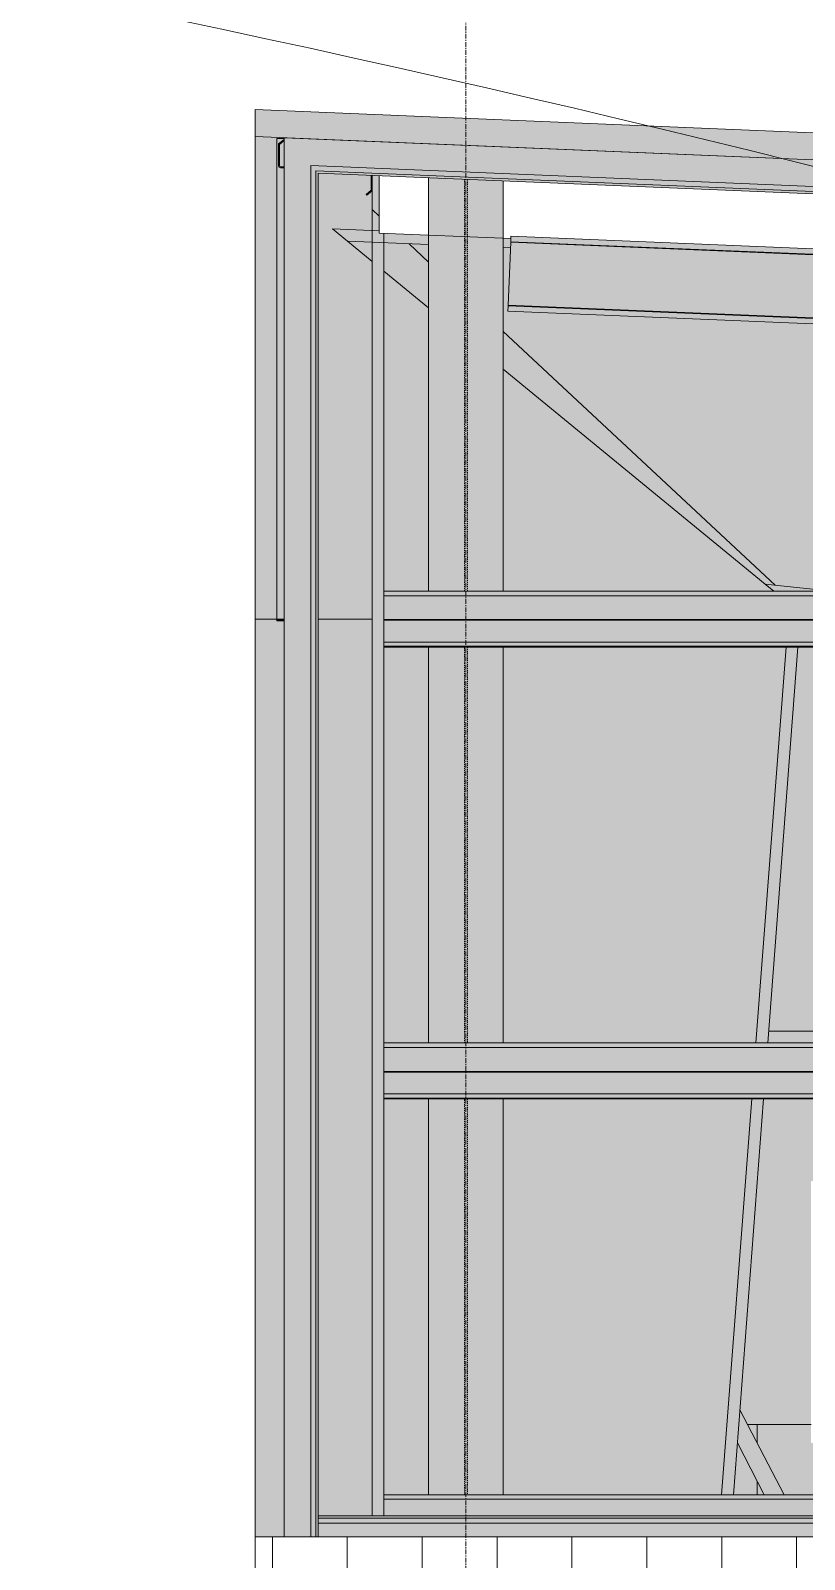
# Model space of a CAD drawing. Header units: inches. Extents: x 20478 to 36715, y -248 to 750.
# Drawn here: x 21097.3 to 21180, y 237.6 to 400.9 of the extents above; entities that cross this region are included whole.
import ezdxf

# ---------------------------------------------------------------- set-up
doc = ezdxf.new("R2010")
doc.units = ezdxf.units.IN
doc.header["$MEASUREMENT"] = 0
doc.linetypes.add('Grid Line 1_2_', pattern=[0.875, 0.5, -0.125, 0.125, -0.125])
doc.linetypes.add('Hidden 1_8_', pattern=[0.1875, 0.125, -0.0625])
for name, color, linetype, lineweight in [('A-CLNG', 13, 'Continuous', 13), ('A-FLOR', 192, 'Continuous', 13), ('A-GLAZ-CWMG', 51, 'Continuous', 9), ('A-ROOF', 132, 'Continuous', 13), ('A-WALL', 113, 'Continuous', 13), ('A-WALL-PATT', 111, 'Continuous', 13), ('G-ANNO-TEXT', 231, 'Continuous', 9), ('L-SITE-WALL', 31, 'Continuous', 13), ('Q-SPCQ', 91, 'Continuous', 9), ('S-BEAM', 12, 'Continuous', 9), ('S-COLS', 52, 'Continuous', 9), ('S-GRID', 1, 'Continuous', 9)]:
    doc.layers.add(name, color=color, linetype=linetype, lineweight=lineweight)

# ---------------------------------------------------------------- blocks, each defined once
blk = doc.blocks.new('Family7 - Family7-772884-Elevation - West')
at = {"layer": 'S-BEAM'}
h = blk.add_hatch(color=256, dxfattribs=at)
h.paths.add_polyline_path([(21148.56, 377.64), (21148.59, 378.64), (21147.78, 378.67), (21147.78, 377.67), (21148.29, 377.65)], flags=0)
h.paths.add_polyline_path([(21139.82, 378), (21139.82, 379), (21134.55, 379.22), (21134.55, 379.47), (21129.61, 379.63), (21131.15, 378.36), (21136.02, 378.16)], flags=0)
h = blk.add_hatch(color=256, dxfattribs=at)
h.paths.add_polyline_path([(21290.1, 329.75), (21290.1, 335.02), (21239.8, 335.02), (21252.22, 333.72)], flags=0)
h.paths.add_polyline_path([(21182.86, 340.98), (21290.1, 340.98), (21290.1, 364.98), (21148.28, 370.89), (21148.56, 377.64), (21147.78, 377.67), (21147.78, 364.71), (21175.78, 341.72), (21177.54, 341.54)], flags=0)
h.paths.add_polyline_path([(21139.82, 371.25), (21139.82, 378), (21135.05, 378.2), (21135.05, 375.16), (21136.02, 374.37)], flags=0)
h.paths.add_polyline_path([(21133.8, 376.19), (21133.8, 378.25), (21131.15, 378.36)], flags=0)
h = blk.add_hatch(color=256, dxfattribs=at)
h.paths.add_polyline_path([(21290.1, 328.49), (21290.1, 329.75), (21239.8, 335.02), (21227.8, 335.02), (21252.22, 332.46)], flags=0)
h.paths.add_polyline_path([(21182.86, 340.98), (21175.78, 341.72), (21176.69, 340.98)], flags=0)
for p, q in [((21134.55, 379.47), (21129.55, 379.68)), ((21129.55, 379.68), (21131.15, 378.36)), ((21131.15, 378.36), (21133.8, 376.19)), ((21131.15, 378.36), (21139.82, 378)), ((21147.78, 377.67), (21148.56, 377.64)), ((21135.05, 375.16), (21139.82, 371.25)), ((21147.78, 364.71), (21175.78, 341.72)), ((21175.78, 341.72), (21176.69, 340.98)), ((21182.86, 340.98), (21175.78, 341.72))]:
    blk.add_line(p, q, dxfattribs=at)
blk = doc.blocks.new('W-Wide Flange-Column - W10X33-1002635-Elevation - West')
at = {"layer": 'S-COLS', "linetype": 'Hidden 1_8_'}
for p, q in [((21143.65, 340.98), (21143.65, 384.98)), ((21143.96, 384.96), (21143.96, 340.98)), ((21143.65, 292.73), (21143.65, 335.02)), ((21143.96, 335.02), (21143.96, 292.73)), ((21143.65, 244.48), (21143.65, 286.77)), ((21143.96, 286.77), (21143.96, 244.48))]:
    blk.add_line(p, q, dxfattribs=at)
blk = doc.blocks.new('Girt_Z - 10_D-1002587-Elevation - West')
at = {"layer": 'S-BEAM'}
h = blk.add_hatch(color=256, dxfattribs=at)
h.paths.add_polyline_path([(21123.99, 386.2), (21124.4, 386.2), (21124.4, 386.3), (21123.99, 386.3)], flags=0)
h.paths.add_polyline_path([(21123.91, 386.38), (21123.91, 388.7), (21124.4, 389.11), (21124.38, 389.23), (21123.8, 388.75), (21123.8, 386.38)], flags=0)
blk.add_hatch(color=256, dxfattribs=at).paths.add_polyline_path([(21133.23, 383.27), (21133.8, 383.75), (21133.77, 385.39), (21133.69, 385.39), (21133.69, 383.8), (21133.16, 383.35)], flags=0)
for p, q in [((21124.38, 389.23), (21123.8, 388.75)), ((21123.8, 388.75), (21123.8, 386.38)), ((21123.91, 388.7), (21124.4, 389.11)), ((21123.91, 386.38), (21123.91, 388.7)), ((21124.4, 386.3), (21123.99, 386.3)), ((21123.99, 386.2), (21124.4, 386.2)), ((21133.69, 385.39), (21133.69, 383.8)), ((21133.8, 383.75), (21133.8, 385.39)), ((21133.69, 383.8), (21133.16, 383.35)), ((21133.23, 383.27), (21133.8, 383.75)), ((21133.16, 383.35), (21133.23, 383.27))]:
    blk.add_line(p, q, dxfattribs=at)
for radius, start in [(0.188, 180), (0.0782, 183.0424)]:
    blk.add_arc((21123.99, 386.38), radius, start, 270, dxfattribs=at)
blk = doc.blocks.new('Girt_Z - 8_D-983210-Elevation - West')
at = {"layer": 'S-BEAM'}
for points in [[(21290.1, 244), (21290.1, 244.48), (21135.05, 244.48), (21135.05, 244), (21281.27, 244)], [(21281.27, 242.24), (21290.1, 242.24), (21290.1, 244), (21135.05, 244), (21135.05, 242.24), (21271.59, 242.24)]]:
    blk.add_hatch(color=256, dxfattribs=at).paths.add_polyline_path(points, flags=0)
for p, q in [((21135.05, 244), (21135.05, 244.48)), ((21135.05, 244.48), (21290.1, 244.48)), ((21135.05, 242.24), (21135.05, 244)), ((21135.05, 244), (21290.1, 244))]:
    blk.add_line(p, q, dxfattribs=at)
blk = doc.blocks.new('Girt_Z - 8_D-983211-Elevation - West')
at = {"layer": 'S-BEAM'}
for points in [[(21290.1, 340.5), (21290.1, 340.98), (21135.05, 340.98), (21135.05, 340.5), (21252.22, 340.5)], [(21290.1, 338.13), (21290.1, 340.5), (21135.05, 340.5), (21135.05, 338.13), (21252.22, 338.13)], [(21135.05, 337.95), (21290.1, 337.97), (21290.1, 338.13), (21135.05, 338.13), (21135.05, 337.97)], [(21136.02, 337.87), (21290.1, 337.91), (21290.1, 337.95), (21135.05, 337.91), (21135.05, 337.87)], [(21290.1, 335.55), (21290.1, 337.87), (21135.05, 337.87), (21135.05, 335.55), (21252.22, 335.55)], [(21290.1, 335.1), (21290.1, 335.55), (21135.05, 335.55), (21135.05, 335.1), (21252.22, 335.1)], [(21290.1, 335.02), (21290.1, 335.1), (21135.05, 335.1), (21135.05, 335.02), (21252.22, 335.02)]]:
    blk.add_hatch(color=256, dxfattribs=at).paths.add_polyline_path(points, flags=0)
for p, q in [((21135.05, 340.5), (21135.05, 340.98)), ((21135.05, 340.98), (21290.1, 340.98)), ((21135.05, 338.13), (21135.05, 340.5)), ((21135.05, 340.5), (21290.1, 340.5)), ((21135.05, 337.95), (21135.05, 338.13)), ((21135.05, 337.95), (21290.1, 337.95)), ((21135.05, 337.87), (21135.05, 337.95)), ((21135.05, 335.55), (21135.05, 337.87)), ((21135.05, 337.87), (21290.1, 337.87)), ((21135.05, 335.1), (21135.05, 335.55)), ((21135.05, 335.55), (21290.1, 335.55)), ((21135.05, 335.02), (21135.05, 335.1)), ((21135.05, 335.1), (21290.1, 335.1)), ((21135.05, 335.02), (21290.1, 335.02))]:
    blk.add_line(p, q, dxfattribs=at)
blk = doc.blocks.new('Girt_Z - 8_D-V3-Elevation - West')
at = {"layer": 'S-BEAM'}
for points in [[(21290.1, 292.25), (21290.1, 292.73), (21135.05, 292.73), (21135.05, 292.25), (21286.11, 292.25)], [(21135.05, 289.88), (21290.1, 289.88), (21290.1, 292.25), (21135.05, 292.25), (21135.05, 292.04)], [(21223.17, 289.7), (21290.1, 289.72), (21290.1, 289.88), (21135.05, 289.88), (21135.05, 289.7), (21218.33, 289.7)], [(21135.05, 289.62), (21290.1, 289.66), (21290.1, 289.7), (21135.05, 289.66)], [(21223.17, 287.3), (21290.1, 287.35), (21290.1, 289.62), (21135.05, 289.62), (21135.05, 287.3), (21218.33, 287.3)], [(21218.33, 286.85), (21290.1, 286.85), (21290.1, 287.3), (21135.05, 287.3), (21135.05, 286.85), (21213.49, 286.85)], [(21218.33, 286.77), (21290.1, 286.77), (21290.1, 286.85), (21135.05, 286.85), (21135.05, 286.77), (21213.49, 286.77)]]:
    blk.add_hatch(color=256, dxfattribs=at).paths.add_polyline_path(points, flags=0)
for p, q in [((21135.05, 292.25), (21135.05, 292.73)), ((21135.05, 292.73), (21290.1, 292.73)), ((21135.05, 289.88), (21135.05, 292.25)), ((21135.05, 292.25), (21290.1, 292.25)), ((21135.05, 289.7), (21135.05, 289.88)), ((21135.05, 289.7), (21290.1, 289.7)), ((21135.05, 289.62), (21135.05, 289.7)), ((21135.05, 287.3), (21135.05, 289.62)), ((21135.05, 289.62), (21290.1, 289.62)), ((21135.05, 286.85), (21135.05, 287.3)), ((21135.05, 287.3), (21290.1, 287.3)), ((21135.05, 286.77), (21135.05, 286.85)), ((21135.05, 286.85), (21290.1, 286.85)), ((21135.05, 286.77), (21290.1, 286.77))]:
    blk.add_line(p, q, dxfattribs=at)
blk = doc.blocks.new('Basketball_Backstop-Performance_Sports_Systems-3103-Ceiling_Hung - 27_-0_ to 27_-11 7_8_-652462-Elevation - West')
at = {"layer": 'Q-SPCQ'}
for points in [[(21184.43, 292.73), (21184.43, 294), (21176.14, 293.99), (21176.04, 292.73), (21179.56, 292.73)], [(21176.74, 244.48), (21177.8, 244.48), (21173.06, 253.46), (21172.8, 250.02), (21175.72, 244.48), (21176.66, 244.48)]]:
    blk.add_hatch(color=256, dxfattribs=at).paths.add_polyline_path(points, flags=0)
for p, q in [((21184.43, 294), (21176.14, 294)), ((21177.8, 244.48), (21173.07, 253.56)), ((21172.8, 250.02), (21175.68, 244.48))]:
    blk.add_line(p, q, dxfattribs=at)
blk = doc.blocks.new('Rectangular Mullion - Profile_Polycarbonate_Lower-817203-Elevation - West')
at = {"layer": 'A-GLAZ-CWMG'}
for points in [[(21290.1, 241.99), (21290.1, 242.24), (21128.02, 242.24), (21128.02, 241.99), (21281.27, 241.99)], [(21128.02, 241.46), (21290.1, 241.46), (21290.1, 241.99), (21128.02, 241.99)], [(21290.1, 240), (21290.1, 241.46), (21128.02, 241.46), (21128.02, 240), (21281.27, 240)]]:
    blk.add_hatch(color=256, dxfattribs=at).paths.add_polyline_path(points, flags=0)
for p, q in [((21128.02, 241.99), (21128.02, 242.24)), ((21128.02, 242.24), (21290.1, 242.24)), ((21128.02, 241.99), (21290.1, 241.99)), ((21128.02, 240), (21128.02, 241.46)), ((21128.02, 241.46), (21290.1, 241.46)), ((21128.02, 240), (21290.1, 240))]:
    blk.add_line(p, q, dxfattribs=at)
blk = doc.blocks.new('Rectangular Mullion - Profile_Polycarbonate_Upper and left-1002642-Elevation - West')
at = {"layer": 'A-GLAZ-CWMG'}
for points in [[(21124.4, 240), (21127.24, 240), (21127.24, 386.45), (21124.4, 389.4), (21124.4, 245.16)], [(21127.77, 240), (21127.77, 385.89), (21127.24, 386.45), (21127.24, 240)], [(21128.02, 240), (21128.02, 385.63), (21127.77, 385.89), (21127.77, 240)]]:
    blk.add_hatch(color=256, dxfattribs=at).paths.add_polyline_path(points, flags=0)
for p, q in [((21124.4, 389.4), (21124.4, 240)), ((21127.24, 386.45), (21127.24, 240)), ((21127.77, 385.89), (21127.77, 240)), ((21128.02, 385.63), (21128.02, 241.46)), ((21127.24, 240), (21124.4, 240))]:
    blk.add_line(p, q, dxfattribs=at)
blk = doc.blocks.new('Girt_C - 8_D-943850-Elevation - West')
at = {"layer": 'S-BEAM'}
for points in [[(21290.1, 372.42), (21290.1, 372.99), (21148.62, 378.87), (21148.59, 378.31), (21271.59, 373.19)], [(21290.1, 365.63), (21290.1, 372.35), (21148.59, 378.24), (21148.31, 371.54), (21271.59, 366.4)], [(21290.1, 372.35), (21290.1, 372.42), (21148.59, 378.31), (21148.59, 378.24), (21271.59, 373.12)], [(21290.1, 364.98), (21290.1, 365.56), (21148.31, 371.47), (21148.28, 370.89), (21271.59, 365.76)], [(21290.1, 365.56), (21290.1, 365.63), (21148.31, 371.54), (21148.31, 371.47), (21271.59, 366.33)]]:
    blk.add_hatch(color=256, dxfattribs=at).paths.add_polyline_path(points, flags=0)
for p, q in [((21148.59, 378.31), (21148.62, 378.89)), ((21148.62, 378.89), (21185.74, 377.34)), ((21148.31, 371.54), (21148.59, 378.24)), ((21148.59, 378.24), (21148.59, 378.31)), ((21290.1, 372.42), (21148.59, 378.31)), ((21290.1, 372.35), (21148.59, 378.24)), ((21148.28, 370.89), (21148.31, 371.47)), ((21290.1, 364.98), (21148.28, 370.89)), ((21148.31, 371.47), (21148.31, 371.54)), ((21290.1, 365.63), (21148.31, 371.54)), ((21290.1, 365.56), (21148.31, 371.47))]:
    blk.add_line(p, q, dxfattribs=at)
blk = doc.blocks.new('Rectangular Mullion - Profile_Polycarbonate_Upper and left-1002648-Elevation - West')
at = {"layer": 'A-GLAZ-CWMG'}
for points in [[(21290.89, 379.63), (21293.72, 382.35), (21124.4, 389.4), (21127.24, 386.45), (21271.59, 380.43)], [(21290.35, 379.11), (21290.89, 379.63), (21127.24, 386.45), (21127.77, 385.89), (21290.1, 379.12)], [(21290.1, 378.87), (21290.35, 379.11), (21127.77, 385.89), (21128.02, 385.63), (21271.96, 379.63)]]:
    blk.add_hatch(color=256, dxfattribs=at).paths.add_polyline_path(points, flags=0)
for p, q in [((21293.72, 382.35), (21124.4, 389.4)), ((21290.89, 379.63), (21127.24, 386.45)), ((21290.35, 379.11), (21127.77, 385.89)), ((21290.1, 378.87), (21128.02, 385.63))]:
    blk.add_line(p, q, dxfattribs=at)

msp = doc.modelspace()

# ---------------------------------------------------------------- hatches: boundary and pattern name
at = {"layer": 'A-FLOR', "lineweight": 5}
h = msp.add_hatch(color=256, dxfattribs=at)
h.paths.add_polyline_path([(21174.756, 244.482), (21174.928, 244.482), (21174.928, 245.93), (21172.796, 250.023), (21172.375, 244.482)], flags=0)
h.paths.add_polyline_path([(21174.928, 249.989), (21174.928, 252), (21173.88, 252), (21174.756, 250.318)], flags=0)
h = msp.add_hatch(color=256, dxfattribs=at)
h.paths.add_polyline_path([(21175.682, 244.482), (21174.928, 245.93), (21174.928, 244.482)], flags=0)
h.paths.add_polyline_path([(21276.047, 244.482), (21290.097, 244.482), (21290.097, 250), (21272.034, 250), (21275.553, 245.162)], flags=0)
h.paths.add_polyline_path([(21275.661, 244.482), (21271.588, 250), (21245.74, 250), (21245.74, 244.482), (21271.588, 244.482)], flags=0)
h.paths.add_polyline_path([(21239.016, 244.482), (21238.859, 250), (21180.678, 250), (21180.678, 252), (21174.928, 252), (21174.928, 249.989), (21177.796, 244.482), (21238.231, 244.482)], flags=0)
at = {"layer": 'A-ROOF', "lineweight": 5}
msp.add_hatch(color=256, dxfattribs=at).paths.add_polyline_path([(22429.053, 335.042), (22429.053, 337.919), (21121.303, 392.409), (21121.303, 389.531), (22414.207, 335.66)], flags=0)
at = {"layer": 'A-WALL-PATT', "lineweight": 9}
h = msp.add_hatch(dxfattribs=at)
h.set_pattern_fill('FP_1', color=256, style=0, pattern_type=2)
h.set_pattern_definition([(90, (22307.131, 0), (-8, 5e-16), [])])
h.paths.add_polyline_path([(21871.947, 186.682), (22336.428, 186.682), (22336.428, 241.25), (22371.365, 241.25), (22371.365, 337.445), (21293.719, 382.347), (21293.719, 240), (21121.303, 240), (21121.303, 186.682), (21794.482, 186.682)], flags=0)
at = {"layer": 'L-SITE-WALL', "lineweight": 5}
h = msp.add_hatch(color=256, dxfattribs=at)
h.paths.add_polyline_path([(21131.155, 338), (21133.803, 338), (21133.803, 376.189), (21129.55, 379.681), (21133.803, 379.503), (21133.803, 383.75), (21133.228, 383.268), (21133.158, 383.352), (21133.693, 383.801), (21133.693, 385.39), (21128.024, 385.626), (21128.024, 338), (21129.55, 338)], flags=0)
h.paths.add_polyline_path([(21123.615, 338), (21123.615, 389.34), (21124.402, 389.34), (21124.402, 389.402), (21121.303, 389.531), (21121.303, 338)], flags=0)
for points in [[(21123.99, 338), (21124.402, 338), (21124.402, 386.195), (21123.99, 386.195), (21123.99, 386.305), (21124.402, 386.305), (21124.377, 389.089), (21123.912, 388.699), (21123.912, 386.379), (21123.803, 386.383), (21123.803, 388.75), (21124.402, 389.232), (21124.377, 389.34), (21123.615, 389.34), (21123.615, 338)], [(21124.402, 337.812), (21124.402, 338), (21123.615, 338), (21123.615, 337.812)]]:
    msp.add_hatch(color=256, dxfattribs=at).paths.add_polyline_path(points, flags=0)
at = {"layer": 'L-SITE-WALL'}
h = msp.add_hatch(color=256, dxfattribs=at)
h.paths.add_polyline_path([(21173.88, 252), (21180.678, 252), (21180.678, 278), (21238.059, 278), (21237.996, 280.989), (21238.062, 281.375), (21237.428, 281.375), (21237.428, 282.955), (21237.619, 282.879), (21237.834, 281.671), (21237.996, 281.563), (21238.153, 281.555), (21238.231, 281.832), (21238.562, 281.832), (21238.562, 281.992), (21238.993, 281.992), (21239.05, 284.833), (21238.975, 284.871), (21238.678, 285.158), (21238.559, 285.406), (21238.539, 285.527), (21238.539, 285.786), (21238.602, 286.01), (21238.678, 286.297), (21238.643, 286.768), (21175.587, 286.768), (21173.065, 253.565)], flags=0)
h.paths.add_polyline_path([(21245.74, 278), (21249.192, 278.042), (21248.099, 280.871), (21248.17, 280.995), (21247.87, 281.349), (21248.01, 281.51), (21247.72, 281.792), (21247.341, 282.154), (21247.25, 282.125), (21247.257, 282.085), (21247.08, 282.081), (21246.928, 282.174), (21246.928, 281.944), (21245.24, 281.944), (21245.297, 281.375), (21245.74, 281.375)], flags=0)
h.paths.add_polyline_path([(21271.588, 278), (21290.097, 278), (21290.097, 279.191), (21252.79, 278.598), (21252.739, 278), (21261.905, 278)], flags=0)
h.paths.add_polyline_path([(21250.915, 278.502), (21250.849, 278.533), (21250.879, 278.506)], flags=0)
h.paths.add_polyline_path([(21251.105, 278.927), (21250.928, 279), (21251.006, 278.953), (21251.1, 278.928)], flags=0)
h.paths.add_polyline_path([(21244.865, 282.397), (21244.983, 282.32), (21244.975, 282.422)], flags=0)
h.paths.add_polyline_path([(21247.303, 282.978), (21247.185, 283.055), (21247.193, 282.953)], flags=0)
h.paths.add_polyline_path([(21247.358, 282.687), (21247.289, 282.924), (21247.252, 282.811), (21247.165, 282.964), (21247.051, 283.019), (21247.137, 283.069), (21246.962, 283.157), (21247.165, 283.306), (21247.331, 283.218), (21247.38, 283.204), (21247.459, 283.197), (21247.461, 282.959), (21247.53, 283.017), (21247.558, 282.859), (21247.38, 282.707)], flags=0)
h.paths.add_polyline_path([(21247.743, 282.106), (21247.64, 282.106), (21247.784, 281.976), (21247.763, 282.043)], flags=0)
h.paths.add_polyline_path([(21252.78, 278.935), (21290.097, 279.503), (21290.097, 286.768), (21240.178, 286.768), (21240.213, 286.109), (21240.33, 285.687), (21240.317, 285.527), (21240.297, 285.406), (21240.086, 285.038), (21240.059, 285.008), (21239.859, 284.781), (21239.865, 281.992), (21240.294, 281.992), (21240.294, 281.555), (21240.922, 281.586), (21241.053, 281.729), (21241.071, 281.793), (21241.236, 282.879), (21241.428, 282.955), (21241.428, 281.375), (21245.115, 281.375), (21245.069, 282.057), (21244.863, 282.094), (21244.77, 282.168), (21244.709, 282.178), (21244.682, 282.372), (21244.647, 282.31), (21244.61, 282.516), (21244.815, 282.664), (21244.879, 282.451), (21244.916, 282.564), (21245.003, 282.411), (21245.115, 282.422), (21245.128, 282.875), (21245.24, 282.875), (21245.297, 282.306), (21247.04, 282.359), (21247.219, 282.494), (21247.193, 282.515), (21247.261, 282.564), (21247.334, 282.564), (21247.385, 282.664), (21247.546, 282.451), (21247.572, 282.26), (21247.743, 282.106), (21248.177, 281.656), (21248.382, 281.808), (21248.709, 281.481), (21248.851, 281.623), (21252.038, 280.261), (21252.465, 279.801), (21252.639, 279.5), (21252.779, 278.949)], flags=0)
h.paths.add_polyline_path([(21248.077, 281.601), (21248.021, 281.657), (21248.055, 281.609)], flags=0)
h.paths.add_polyline_path([(21248.069, 281.548), (21248.127, 281.647), (21248.077, 281.601), (21248.055, 281.549)], flags=0)
h.paths.add_polyline_path([(21247.736, 281.942), (21247.635, 282.068), (21247.61, 282.043), (21247.533, 282.063), (21247.552, 281.997), (21247.572, 281.935), (21247.675, 281.935), (21247.68, 281.997)], flags=0)
h.paths.add_polyline_path([(21247.579, 282.098), (21247.501, 282.177), (21247.572, 282.1)], flags=0)
h.paths.add_polyline_path([(21245.115, 282.282), (21245.069, 282.343), (21245.069, 282.295)], flags=0)
h.paths.add_polyline_path([(21245.24, 283.117), (21245.24, 283.431), (21246.928, 283.383), (21246.928, 283.069), (21245.24, 283.116)], flags=0)
h.paths.add_polyline_path([(21244.949, 283.063), (21244.873, 282.945), (21244.975, 282.953)], flags=0)
h.paths.add_polyline_path([(21244.81, 282.687), (21244.622, 282.924), (21244.71, 283.091), (21244.726, 283.127), (21244.734, 283.218), (21244.949, 283.232), (21244.949, 283.297), (21245.069, 283.318), (21245.24, 283.117), (21245.069, 283.032), (21245.069, 282.991), (21244.949, 282.89), (21244.896, 282.859), (21244.848, 282.859), (21244.834, 282.811)], flags=0)
h.paths.add_polyline_path([(21239.911, 285.784), (21239.85, 285.818), (21239.911, 285.784)], flags=0)
h.paths.add_polyline_path([(21184.428, 292.732), (21191.428, 292.732), (21191.428, 294), (21239.223, 294.009), (21239.243, 294.173), (21239.252, 294.386), (21239.428, 294.444), (21239.615, 294.344), (21239.615, 294.226), (21239.67, 294.226), (21239.668, 294.188), (21239.678, 294), (21287.428, 294), (21287.428, 292.732), (21290.097, 292.732), (21290.097, 328.493), (21227.801, 335.018), (21179.253, 335.018), (21176.137, 294), (21184.428, 294), (21184.428, 293.063)], flags=0)
h.paths.add_polyline_path([(21134.553, 381.051), (21134.553, 385.354), (21133.803, 385.385), (21133.803, 381.75)], flags=0)
at = {"layer": 'L-SITE-WALL', "lineweight": 5}
h = msp.add_hatch(color=256, dxfattribs=at)
h.paths.add_polyline_path([(21124.402, 240), (21124.402, 337.812), (21123.615, 337.812), (21123.615, 338), (21121.303, 338), (21121.303, 240)], flags=0)
h.paths.add_polyline_path([(21128.024, 242.244), (21133.803, 242.244), (21133.803, 338), (21128.024, 338), (21128.024, 245.162)], flags=0)
at = {"layer": 'S-COLS', "lineweight": 5}
h = msp.add_hatch(color=256, dxfattribs=at)
h.paths.add_polyline_path([(21140.865, 244.482), (21147.783, 244.482), (21147.783, 286.768), (21139.822, 286.768), (21139.822, 244.482)], flags=0)
h.paths.add_polyline_path([(21139.822, 292.732), (21147.783, 292.732), (21147.783, 335.018), (21139.822, 335.018), (21139.822, 301.416)], flags=0)
h.paths.add_polyline_path([(21139.822, 340.982), (21147.783, 340.982), (21147.783, 384.803), (21139.822, 385.134), (21139.822, 357.67)], flags=0)
msp.add_hatch(color=256, dxfattribs=at).paths.add_polyline_path([(21135.053, 242.244), (21135.053, 379.2), (21134.553, 379.221), (21134.553, 381.051), (21133.803, 381.75), (21133.803, 242.244)], flags=0)
h = msp.add_hatch(color=256, dxfattribs=at)
h.paths.add_polyline_path([(21135.053, 244.482), (21139.822, 244.482), (21139.822, 286.768), (21135.053, 286.768), (21135.053, 245.162)], flags=0)
h.paths.add_polyline_path([(21171.122, 244.482), (21174.334, 286.768), (21147.783, 286.768), (21147.783, 244.482), (21155.39, 244.482)], flags=0)
h.paths.add_polyline_path([(21139.822, 292.732), (21139.822, 335.018), (21135.053, 335.018), (21135.053, 292.732), (21136.024, 292.732)], flags=0)
h.paths.add_polyline_path([(21174.787, 292.732), (21177.999, 335.018), (21147.783, 335.018), (21147.783, 292.732), (21174.756, 292.732)], flags=0)
h.paths.add_polyline_path([(21135.053, 340.982), (21139.822, 340.982), (21139.822, 376.137), (21137.729, 378.089), (21135.053, 378.2), (21135.053, 375.163)], flags=0)
h.paths.add_polyline_path([(21175.783, 340.982), (21176.686, 340.982), (21175.783, 341.723), (21176.846, 341.612), (21147.783, 368.713), (21147.783, 340.982), (21174.756, 340.982)], flags=0)
h = msp.add_hatch(color=256, dxfattribs=at)
h.paths.add_polyline_path([(21171.122, 244.482), (21172.375, 244.482), (21175.587, 286.768), (21174.334, 286.768), (21171.173, 245.162)], flags=0)
h.paths.add_polyline_path([(21174.787, 292.732), (21176.04, 292.732), (21179.253, 335.018), (21177.999, 335.018), (21175.447, 301.416)], flags=0)

# ---------------------------------------------------------------- linework, layer by layer
at = {"layer": 'A-CLNG'}
for p, q in [((21134.553, 379.221), (21134.553, 385.354)), ((21148.605, 378.635), (21134.553, 379.221))]:
    msp.add_line(p, q, dxfattribs=at)
at = {"layer": 'A-FLOR'}
for p, q in [((21173.88, 252), (21180.678, 252)), ((21174.928, 252), (21174.928, 249.989)), ((21174.928, 245.93), (21174.928, 244.482))]:
    msp.add_line(p, q, dxfattribs=at)
at = {"layer": 'A-ROOF'}
for p, q in [((21121.303, 392.409), (22429.053, 337.919)), ((21121.303, 389.531), (21121.303, 392.409)), ((22429.053, 335.042), (21121.303, 389.531))]:
    msp.add_line(p, q, dxfattribs=at)
at = {"layer": 'A-WALL'}
for p, q in [((21123.615, 337.812), (21123.615, 389.34)), ((21123.615, 389.34), (21123.615, 338)), ((21124.402, 389.34), (21123.615, 389.34)), ((21124.402, 337.812), (21123.615, 337.812))]:
    msp.add_line(p, q, dxfattribs=at)
at = {"layer": 'G-ANNO-TEXT', "color": 145}
msp.add_arc((20729.514, -1418.265), 1860.223, 70.960759, 90, dxfattribs=at)
at = {"layer": 'L-SITE-WALL'}
for p, q in [((21121.303, 338), (21121.303, 389.531)), ((21133.803, 383.75), (21133.803, 381.75)), ((21121.303, 186.682), (21121.303, 338)), ((21121.303, 338), (21124.402, 338)), ((21128.024, 338), (21133.803, 338)), ((21133.803, 338), (21133.803, 242.244)), ((21293.719, 240), (21121.303, 240))]:
    msp.add_line(p, q, dxfattribs=at)
at = {"layer": 'S-COLS'}
for p, q in [((21139.822, 340.982), (21139.822, 385.134)), ((21147.783, 340.982), (21147.783, 384.803)), ((21133.803, 381.75), (21133.803, 338)), ((21134.553, 381.051), (21133.803, 381.75)), ((21135.053, 340.982), (21135.053, 379.2)), ((21139.822, 376.137), (21137.729, 378.089)), ((21176.846, 341.612), (21147.783, 368.713)), ((21135.053, 292.732), (21135.053, 335.018)), ((21139.822, 292.732), (21139.822, 335.018)), ((21147.783, 292.732), (21147.783, 335.018)), ((21177.999, 335.018), (21174.787, 292.732)), ((21176.04, 292.732), (21179.253, 335.018)), ((21135.053, 244.482), (21135.053, 286.768)), ((21139.822, 244.482), (21139.822, 286.768)), ((21147.783, 244.482), (21147.783, 286.768)), ((21174.334, 286.768), (21171.122, 244.482)), ((21172.375, 244.482), (21175.587, 286.768))]:
    msp.add_line(p, q, dxfattribs=at)
at = {"layer": 'S-GRID', "linetype": 'Grid Line 1_2_'}
msp.add_line((21143.803, -132), (21143.803, 648.659), dxfattribs=at)

# ---------------------------------------------------------------- block references
at = {"layer": 'A-GLAZ-CWMG'}
for name in ['Rectangular Mullion - Profile_Polycarbonate_Upper and left-1002642-Elevation - West', 'Rectangular Mullion - Profile_Polycarbonate_Upper and left-1002648-Elevation - West', 'Rectangular Mullion - Profile_Polycarbonate_Lower-817203-Elevation - West']:
    msp.add_blockref(name, (0, 0), dxfattribs=at)
at = {"layer": 'Q-SPCQ'}
msp.add_blockref('Basketball_Backstop-Performance_Sports_Systems-3103-Ceiling_Hung - 27_-0_ to 27_-11 7_8_-652462-Elevation - West', (0, 0), dxfattribs=at)
at = {"layer": 'S-BEAM'}
for name in ['Girt_Z - 10_D-1002587-Elevation - West', 'Family7 - Family7-772884-Elevation - West', 'Girt_C - 8_D-943850-Elevation - West', 'Girt_Z - 8_D-983211-Elevation - West', 'Girt_Z - 8_D-V3-Elevation - West', 'Girt_Z - 8_D-983210-Elevation - West']:
    msp.add_blockref(name, (0, 0), dxfattribs=at)
at = {"layer": 'S-COLS', "linetype": 'Hidden 1_8_'}
msp.add_blockref('W-Wide Flange-Column - W10X33-1002635-Elevation - West', (0, 0), dxfattribs=at)

doc.saveas('drawing.dxf')
